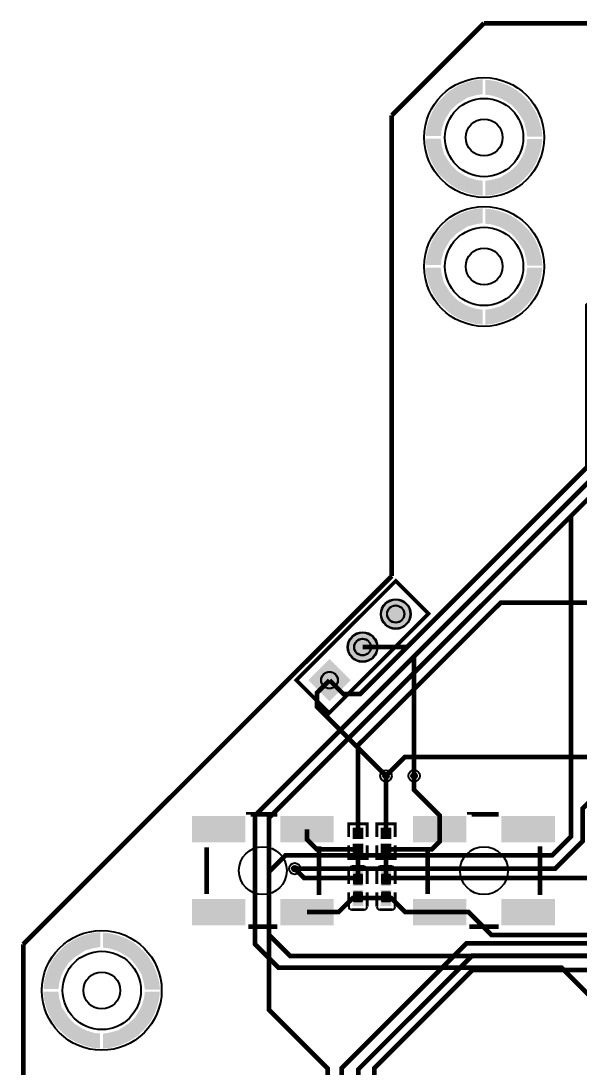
# Model space of a CAD drawing. Header units: millimetres. Extents: x 0 to 140, y -1 to 90.
# Drawn here: x -0.1 to 30.2, y 33.3 to 90.1 of the extents above; entities that cross this region are included whole.
import ezdxf

# ---------------------------------------------------------------- set-up
doc = ezdxf.new("R2010")
doc.units = ezdxf.units.MM
for name, color, linetype, true_color in [('BoardOutLine', 7, 'Continuous', 0xff00ff), ('BottomLayer', 7, 'Continuous', 0x0000ff), ('BottomSolderMaskLayer', 7, 'Continuous', 0xaa00ff), ('Document', 7, 'Continuous', 0xffffff), ('Hole', 7, 'Continuous', 0x222222), ('Multi-Layer', 7, 'Continuous', 0xc0c0c0), ('TopLayer', 7, 'Continuous', 0xff0000), ('TopPasteMaskLayer', 7, 'Continuous', 0x808080), ('TopSilkLayer', 7, 'Continuous', 0xffcc00), ('TopSolderMaskLayer', 7, 'Continuous', 0x800080)]:
    doc.layers.add(name, color=color, linetype=linetype, true_color=true_color)

msp = doc.modelspace()

# ---------------------------------------------------------------- hatches: boundary and pattern name
at = {"layer": 'BottomSolderMaskLayer'}
for points in [[(19.398, 57.93, 1), (21.024, 57.93, 1)], [(17.602, 56.134, 1), (19.228, 56.134, 1)], [(15.469, 54.338), (16.619, 55.487), (17.768, 54.338), (16.619, 53.188)]]:
    msp.add_hatch(color=256, dxfattribs=at).paths.add_polyline_path(points)
at = {"layer": 'Multi-Layer'}
for points in [[(19.424, 57.93, 1), (20.998, 57.93, 1)], [(17.628, 56.134, 1), (19.202, 56.134, 1)], [(15.505, 54.338), (16.619, 55.452), (17.733, 54.338), (16.619, 53.224)]]:
    msp.add_hatch(color=256, dxfattribs=at).paths.add_polyline_path(points)
at = {"layer": 'TopLayer'}
for points in [[(21.871, 83.908), (21.881, 84.058), (21.911, 84.288), (21.941, 84.438), (22.031, 84.758), (22.191, 85.168), (22.411, 85.558), (22.691, 85.898), (23.051, 86.258), (23.471, 86.528), (23.691, 86.638), (23.971, 86.758), (24.521, 86.908), (24.911, 86.948), (24.911, 86.148), (24.581, 86.098), (24.101, 85.968), (23.881, 85.828), (23.541, 85.608), (23.201, 85.288), (22.941, 84.868), (22.821, 84.608), (22.701, 84.208), (22.671, 83.908)], [(25.103, 86.914), (25.253, 86.904), (25.483, 86.874), (25.633, 86.844), (25.953, 86.754), (26.363, 86.594), (26.753, 86.374), (27.093, 86.094), (27.453, 85.734), (27.723, 85.314), (27.833, 85.094), (27.953, 84.814), (28.103, 84.264), (28.143, 83.874), (27.343, 83.874), (27.293, 84.204), (27.163, 84.684), (27.023, 84.904), (26.803, 85.244), (26.483, 85.584), (26.063, 85.844), (25.803, 85.964), (25.403, 86.084), (25.103, 86.114)], [(24.897, 80.661), (24.747, 80.671), (24.517, 80.701), (24.367, 80.731), (24.047, 80.821), (23.637, 80.981), (23.247, 81.201), (22.907, 81.481), (22.547, 81.841), (22.277, 82.261), (22.167, 82.481), (22.047, 82.761), (21.897, 83.311), (21.857, 83.701), (22.657, 83.701), (22.707, 83.371), (22.837, 82.891), (22.977, 82.671), (23.197, 82.331), (23.517, 81.991), (23.937, 81.731), (24.197, 81.611), (24.597, 81.491), (24.897, 81.461)], [(28.137, 83.692), (28.127, 83.542), (28.097, 83.312), (28.067, 83.162), (27.977, 82.842), (27.817, 82.432), (27.597, 82.042), (27.317, 81.702), (26.957, 81.342), (26.537, 81.072), (26.317, 80.962), (26.037, 80.842), (25.487, 80.692), (25.097, 80.652), (25.097, 81.452), (25.427, 81.502), (25.907, 81.632), (26.127, 81.772), (26.467, 81.992), (26.807, 82.312), (27.067, 82.732), (27.187, 82.992), (27.307, 83.392), (27.337, 83.692)], [(21.871, 76.908), (21.881, 77.058), (21.911, 77.288), (21.941, 77.438), (22.031, 77.758), (22.191, 78.168), (22.411, 78.558), (22.691, 78.898), (23.051, 79.258), (23.471, 79.528), (23.691, 79.638), (23.971, 79.758), (24.521, 79.908), (24.911, 79.948), (24.911, 79.148), (24.581, 79.098), (24.101, 78.968), (23.881, 78.828), (23.541, 78.608), (23.201, 78.288), (22.941, 77.868), (22.821, 77.608), (22.701, 77.208), (22.671, 76.908)], [(25.103, 79.914), (25.253, 79.904), (25.483, 79.874), (25.633, 79.844), (25.953, 79.754), (26.363, 79.594), (26.753, 79.374), (27.093, 79.094), (27.453, 78.734), (27.723, 78.314), (27.833, 78.094), (27.953, 77.814), (28.103, 77.264), (28.143, 76.874), (27.343, 76.874), (27.293, 77.204), (27.163, 77.684), (27.023, 77.904), (26.803, 78.244), (26.483, 78.584), (26.063, 78.844), (25.803, 78.964), (25.403, 79.084), (25.103, 79.114)], [(24.897, 73.661), (24.747, 73.671), (24.517, 73.701), (24.367, 73.731), (24.047, 73.821), (23.637, 73.981), (23.247, 74.201), (22.907, 74.481), (22.547, 74.841), (22.277, 75.261), (22.167, 75.481), (22.047, 75.761), (21.897, 76.311), (21.857, 76.701), (22.657, 76.701), (22.707, 76.371), (22.837, 75.891), (22.977, 75.671), (23.197, 75.331), (23.517, 74.991), (23.937, 74.731), (24.197, 74.611), (24.597, 74.491), (24.897, 74.461)], [(28.137, 76.692), (28.127, 76.542), (28.097, 76.312), (28.067, 76.162), (27.977, 75.842), (27.817, 75.432), (27.597, 75.042), (27.317, 74.702), (26.957, 74.342), (26.537, 74.072), (26.317, 73.962), (26.037, 73.842), (25.487, 73.692), (25.097, 73.652), (25.097, 74.452), (25.427, 74.502), (25.907, 74.632), (26.127, 74.772), (26.467, 74.992), (26.807, 75.312), (27.067, 75.732), (27.187, 75.992), (27.307, 76.392), (27.337, 76.692)], [(12, 46.95), (12, 45.55), (9.2, 45.55), (9.2, 46.95)], [(16.8, 46.95), (16.8, 45.55), (14, 45.55), (14, 46.95)], [(24, 46.95), (24, 45.55), (21.2, 45.55), (21.2, 46.95)], [(28.8, 46.95), (28.8, 45.55), (26, 45.55), (26, 46.95)], [(17.891, 45.743), (18.431, 45.743), (18.431, 46.309), (17.891, 46.309)], [(19.415, 45.743), (19.955, 45.743), (19.955, 46.309), (19.415, 46.309)], [(17.891, 45.443), (18.431, 45.443), (18.431, 44.877), (17.891, 44.877)], [(19.415, 45.443), (19.955, 45.443), (19.955, 44.877), (19.415, 44.877)], [(17.891, 43.203), (18.431, 43.203), (18.431, 43.993), (17.891, 43.993)], [(19.415, 43.203), (19.955, 43.203), (19.955, 43.993), (19.415, 43.993)], [(17.891, 42.903), (18.431, 42.903), (18.431, 42.113), (17.891, 42.113)], [(19.415, 42.903), (19.955, 42.903), (19.955, 42.113), (19.415, 42.113)], [(12, 42.45), (12, 41.05), (9.2, 41.05), (9.2, 42.45)], [(16.8, 42.45), (16.8, 41.05), (14, 41.05), (14, 42.45)], [(24, 42.45), (24, 41.05), (21.2, 41.05), (21.2, 42.45)], [(28.8, 42.45), (28.8, 41.05), (26, 41.05), (26, 42.45)], [(1.121, 37.608), (1.131, 37.758), (1.161, 37.988), (1.191, 38.138), (1.281, 38.458), (1.441, 38.868), (1.661, 39.258), (1.941, 39.598), (2.301, 39.958), (2.721, 40.228), (2.941, 40.338), (3.221, 40.458), (3.771, 40.608), (4.161, 40.648), (4.161, 39.848), (3.831, 39.798), (3.351, 39.668), (3.131, 39.528), (2.791, 39.308), (2.451, 38.988), (2.191, 38.568), (2.071, 38.308), (1.951, 37.908), (1.921, 37.608)], [(4.353, 40.614), (4.503, 40.604), (4.733, 40.574), (4.883, 40.544), (5.203, 40.454), (5.613, 40.294), (6.003, 40.074), (6.343, 39.794), (6.703, 39.434), (6.973, 39.014), (7.083, 38.794), (7.203, 38.514), (7.353, 37.964), (7.393, 37.574), (6.593, 37.574), (6.543, 37.904), (6.413, 38.384), (6.273, 38.604), (6.053, 38.944), (5.733, 39.284), (5.313, 39.544), (5.053, 39.664), (4.653, 39.784), (4.353, 39.814)], [(4.147, 34.361), (3.997, 34.371), (3.767, 34.401), (3.617, 34.431), (3.297, 34.521), (2.887, 34.681), (2.497, 34.901), (2.157, 35.181), (1.797, 35.541), (1.527, 35.961), (1.417, 36.181), (1.297, 36.461), (1.147, 37.011), (1.107, 37.401), (1.907, 37.401), (1.957, 37.071), (2.087, 36.591), (2.227, 36.371), (2.447, 36.031), (2.767, 35.691), (3.187, 35.431), (3.447, 35.311), (3.847, 35.191), (4.147, 35.161)], [(7.387, 37.392), (7.377, 37.242), (7.347, 37.012), (7.317, 36.862), (7.227, 36.542), (7.067, 36.132), (6.847, 35.742), (6.567, 35.402), (6.207, 35.042), (5.787, 34.772), (5.567, 34.662), (5.287, 34.542), (4.737, 34.392), (4.347, 34.352), (4.347, 35.152), (4.677, 35.202), (5.157, 35.332), (5.377, 35.472), (5.717, 35.692), (6.057, 36.012), (6.317, 36.432), (6.437, 36.692), (6.557, 37.092), (6.587, 37.392)]]:
    msp.add_hatch(color=256, dxfattribs=at).paths.add_polyline_path(points)
at = {"layer": 'TopPasteMaskLayer'}
for points in [[(21.871, 83.908), (21.881, 84.058), (21.911, 84.288), (21.941, 84.438), (22.031, 84.758), (22.191, 85.168), (22.411, 85.558), (22.691, 85.898), (23.051, 86.258), (23.471, 86.528), (23.691, 86.638), (23.971, 86.758), (24.521, 86.908), (24.911, 86.948), (24.911, 86.148), (24.581, 86.098), (24.101, 85.968), (23.881, 85.828), (23.541, 85.608), (23.201, 85.288), (22.941, 84.868), (22.821, 84.608), (22.701, 84.208), (22.671, 83.908)], [(25.103, 86.914), (25.253, 86.904), (25.483, 86.874), (25.633, 86.844), (25.953, 86.754), (26.363, 86.594), (26.753, 86.374), (27.093, 86.094), (27.453, 85.734), (27.723, 85.314), (27.833, 85.094), (27.953, 84.814), (28.103, 84.264), (28.143, 83.874), (27.343, 83.874), (27.293, 84.204), (27.163, 84.684), (27.023, 84.904), (26.803, 85.244), (26.483, 85.584), (26.063, 85.844), (25.803, 85.964), (25.403, 86.084), (25.103, 86.114)], [(24.897, 80.661), (24.747, 80.671), (24.517, 80.701), (24.367, 80.731), (24.047, 80.821), (23.637, 80.981), (23.247, 81.201), (22.907, 81.481), (22.547, 81.841), (22.277, 82.261), (22.167, 82.481), (22.047, 82.761), (21.897, 83.311), (21.857, 83.701), (22.657, 83.701), (22.707, 83.371), (22.837, 82.891), (22.977, 82.671), (23.197, 82.331), (23.517, 81.991), (23.937, 81.731), (24.197, 81.611), (24.597, 81.491), (24.897, 81.461)], [(28.137, 83.692), (28.127, 83.542), (28.097, 83.312), (28.067, 83.162), (27.977, 82.842), (27.817, 82.432), (27.597, 82.042), (27.317, 81.702), (26.957, 81.342), (26.537, 81.072), (26.317, 80.962), (26.037, 80.842), (25.487, 80.692), (25.097, 80.652), (25.097, 81.452), (25.427, 81.502), (25.907, 81.632), (26.127, 81.772), (26.467, 81.992), (26.807, 82.312), (27.067, 82.732), (27.187, 82.992), (27.307, 83.392), (27.337, 83.692)], [(21.871, 76.908), (21.881, 77.058), (21.911, 77.288), (21.941, 77.438), (22.031, 77.758), (22.191, 78.168), (22.411, 78.558), (22.691, 78.898), (23.051, 79.258), (23.471, 79.528), (23.691, 79.638), (23.971, 79.758), (24.521, 79.908), (24.911, 79.948), (24.911, 79.148), (24.581, 79.098), (24.101, 78.968), (23.881, 78.828), (23.541, 78.608), (23.201, 78.288), (22.941, 77.868), (22.821, 77.608), (22.701, 77.208), (22.671, 76.908)], [(25.103, 79.914), (25.253, 79.904), (25.483, 79.874), (25.633, 79.844), (25.953, 79.754), (26.363, 79.594), (26.753, 79.374), (27.093, 79.094), (27.453, 78.734), (27.723, 78.314), (27.833, 78.094), (27.953, 77.814), (28.103, 77.264), (28.143, 76.874), (27.343, 76.874), (27.293, 77.204), (27.163, 77.684), (27.023, 77.904), (26.803, 78.244), (26.483, 78.584), (26.063, 78.844), (25.803, 78.964), (25.403, 79.084), (25.103, 79.114)], [(24.897, 73.661), (24.747, 73.671), (24.517, 73.701), (24.367, 73.731), (24.047, 73.821), (23.637, 73.981), (23.247, 74.201), (22.907, 74.481), (22.547, 74.841), (22.277, 75.261), (22.167, 75.481), (22.047, 75.761), (21.897, 76.311), (21.857, 76.701), (22.657, 76.701), (22.707, 76.371), (22.837, 75.891), (22.977, 75.671), (23.197, 75.331), (23.517, 74.991), (23.937, 74.731), (24.197, 74.611), (24.597, 74.491), (24.897, 74.461)], [(28.137, 76.692), (28.127, 76.542), (28.097, 76.312), (28.067, 76.162), (27.977, 75.842), (27.817, 75.432), (27.597, 75.042), (27.317, 74.702), (26.957, 74.342), (26.537, 74.072), (26.317, 73.962), (26.037, 73.842), (25.487, 73.692), (25.097, 73.652), (25.097, 74.452), (25.427, 74.502), (25.907, 74.632), (26.127, 74.772), (26.467, 74.992), (26.807, 75.312), (27.067, 75.732), (27.187, 75.992), (27.307, 76.392), (27.337, 76.692)], [(12, 46.95), (12, 45.55), (9.2, 45.55), (9.2, 46.95)], [(16.8, 46.95), (16.8, 45.55), (14, 45.55), (14, 46.95)], [(24, 46.95), (24, 45.55), (21.2, 45.55), (21.2, 46.95)], [(28.8, 46.95), (28.8, 45.55), (26, 45.55), (26, 46.95)], [(17.931, 45.728), (18.391, 45.728), (18.431, 45.768), (18.431, 46.269), (18.391, 46.309), (17.931, 46.309), (17.891, 46.269), (17.891, 45.768)], [(19.455, 45.728), (19.915, 45.728), (19.955, 45.768), (19.955, 46.269), (19.915, 46.309), (19.455, 46.309), (19.415, 46.269), (19.415, 45.768)], [(17.931, 45.458), (18.391, 45.458), (18.431, 45.418), (18.431, 44.917), (18.391, 44.877), (17.931, 44.877), (17.891, 44.917), (17.891, 45.418)], [(19.455, 45.458), (19.915, 45.458), (19.955, 45.418), (19.955, 44.917), (19.915, 44.877), (19.455, 44.877), (19.415, 44.917), (19.415, 45.418)], [(18.386, 43.233), (17.936, 43.233), (17.886, 43.303), (17.886, 43.783), (17.936, 43.833), (18.386, 43.833), (18.436, 43.783), (18.436, 43.303)], [(19.91, 43.233), (19.46, 43.233), (19.41, 43.303), (19.41, 43.783), (19.46, 43.833), (19.91, 43.833), (19.96, 43.783), (19.96, 43.303)], [(18.386, 42.273), (17.936, 42.273), (17.886, 42.323), (17.886, 42.803), (17.936, 42.873), (18.386, 42.873), (18.436, 42.803), (18.436, 42.323)], [(19.91, 42.273), (19.46, 42.273), (19.41, 42.323), (19.41, 42.803), (19.46, 42.873), (19.91, 42.873), (19.96, 42.803), (19.96, 42.323)], [(12, 42.45), (12, 41.05), (9.2, 41.05), (9.2, 42.45)], [(16.8, 42.45), (16.8, 41.05), (14, 41.05), (14, 42.45)], [(24, 42.45), (24, 41.05), (21.2, 41.05), (21.2, 42.45)], [(28.8, 42.45), (28.8, 41.05), (26, 41.05), (26, 42.45)], [(1.121, 37.608), (1.131, 37.758), (1.161, 37.988), (1.191, 38.138), (1.281, 38.458), (1.441, 38.868), (1.661, 39.258), (1.941, 39.598), (2.301, 39.958), (2.721, 40.228), (2.941, 40.338), (3.221, 40.458), (3.771, 40.608), (4.161, 40.648), (4.161, 39.848), (3.831, 39.798), (3.351, 39.668), (3.131, 39.528), (2.791, 39.308), (2.451, 38.988), (2.191, 38.568), (2.071, 38.308), (1.951, 37.908), (1.921, 37.608)], [(4.353, 40.614), (4.503, 40.604), (4.733, 40.574), (4.883, 40.544), (5.203, 40.454), (5.613, 40.294), (6.003, 40.074), (6.343, 39.794), (6.703, 39.434), (6.973, 39.014), (7.083, 38.794), (7.203, 38.514), (7.353, 37.964), (7.393, 37.574), (6.593, 37.574), (6.543, 37.904), (6.413, 38.384), (6.273, 38.604), (6.053, 38.944), (5.733, 39.284), (5.313, 39.544), (5.053, 39.664), (4.653, 39.784), (4.353, 39.814)], [(4.147, 34.361), (3.997, 34.371), (3.767, 34.401), (3.617, 34.431), (3.297, 34.521), (2.887, 34.681), (2.497, 34.901), (2.157, 35.181), (1.797, 35.541), (1.527, 35.961), (1.417, 36.181), (1.297, 36.461), (1.147, 37.011), (1.107, 37.401), (1.907, 37.401), (1.957, 37.071), (2.087, 36.591), (2.227, 36.371), (2.447, 36.031), (2.767, 35.691), (3.187, 35.431), (3.447, 35.311), (3.847, 35.191), (4.147, 35.161)], [(7.387, 37.392), (7.377, 37.242), (7.347, 37.012), (7.317, 36.862), (7.227, 36.542), (7.067, 36.132), (6.847, 35.742), (6.567, 35.402), (6.207, 35.042), (5.787, 34.772), (5.567, 34.662), (5.287, 34.542), (4.737, 34.392), (4.347, 34.352), (4.347, 35.152), (4.677, 35.202), (5.157, 35.332), (5.377, 35.472), (5.717, 35.692), (6.057, 36.012), (6.317, 36.432), (6.437, 36.692), (6.557, 37.092), (6.587, 37.392)]]:
    msp.add_hatch(color=256, dxfattribs=at).paths.add_polyline_path(points)
at = {"layer": 'TopSolderMaskLayer'}
for points in [[(21.846, 83.874), (21.856, 84.027), (21.886, 84.26), (21.917, 84.413), (22.008, 84.738), (22.171, 85.155), (22.395, 85.551), (22.679, 85.897), (23.045, 86.263), (23.472, 86.537), (23.696, 86.649), (23.98, 86.771), (24.539, 86.923), (24.936, 86.964), (24.936, 86.151), (24.6, 86.1), (24.112, 85.968), (23.889, 85.826), (23.543, 85.602), (23.198, 85.277), (22.933, 84.85), (22.811, 84.586), (22.689, 84.179), (22.659, 83.874)], [(25.078, 86.93), (25.231, 86.92), (25.464, 86.889), (25.617, 86.859), (25.942, 86.767), (26.359, 86.605), (26.755, 86.381), (27.101, 86.096), (27.467, 85.73), (27.741, 85.303), (27.853, 85.08), (27.975, 84.795), (28.128, 84.236), (28.168, 83.84), (27.355, 83.84), (27.304, 84.175), (27.172, 84.663), (27.03, 84.887), (26.806, 85.232), (26.481, 85.578), (26.054, 85.842), (25.79, 85.964), (25.383, 86.086), (25.078, 86.117)], [(24.922, 80.645), (24.769, 80.655), (24.536, 80.685), (24.383, 80.716), (24.058, 80.807), (23.641, 80.97), (23.245, 81.194), (22.899, 81.478), (22.533, 81.844), (22.259, 82.271), (22.147, 82.495), (22.025, 82.779), (21.873, 83.338), (21.832, 83.735), (22.645, 83.735), (22.696, 83.399), (22.828, 82.911), (22.97, 82.688), (23.194, 82.342), (23.519, 81.997), (23.946, 81.732), (24.21, 81.61), (24.617, 81.488), (24.922, 81.458)], [(28.162, 83.726), (28.151, 83.573), (28.121, 83.34), (28.09, 83.187), (27.999, 82.862), (27.836, 82.445), (27.613, 82.049), (27.328, 81.703), (26.962, 81.337), (26.535, 81.063), (26.312, 80.951), (26.027, 80.829), (25.468, 80.677), (25.072, 80.636), (25.072, 81.449), (25.407, 81.5), (25.895, 81.632), (26.119, 81.774), (26.464, 81.998), (26.81, 82.323), (27.074, 82.75), (27.196, 83.014), (27.318, 83.421), (27.348, 83.726)], [(21.846, 76.874), (21.856, 77.027), (21.886, 77.26), (21.917, 77.413), (22.008, 77.738), (22.171, 78.155), (22.395, 78.551), (22.679, 78.897), (23.045, 79.263), (23.472, 79.537), (23.696, 79.649), (23.98, 79.771), (24.539, 79.923), (24.936, 79.964), (24.936, 79.151), (24.6, 79.1), (24.112, 78.968), (23.889, 78.826), (23.543, 78.602), (23.198, 78.277), (22.933, 77.85), (22.811, 77.586), (22.689, 77.179), (22.659, 76.874)], [(25.078, 79.93), (25.231, 79.92), (25.464, 79.889), (25.617, 79.859), (25.942, 79.767), (26.359, 79.605), (26.755, 79.381), (27.101, 79.096), (27.467, 78.73), (27.741, 78.303), (27.853, 78.08), (27.975, 77.795), (28.128, 77.236), (28.168, 76.84), (27.355, 76.84), (27.304, 77.175), (27.172, 77.663), (27.03, 77.887), (26.806, 78.232), (26.481, 78.578), (26.054, 78.842), (25.79, 78.964), (25.383, 79.086), (25.078, 79.117)], [(24.922, 73.645), (24.769, 73.655), (24.536, 73.685), (24.383, 73.716), (24.058, 73.807), (23.641, 73.97), (23.245, 74.194), (22.899, 74.478), (22.533, 74.844), (22.259, 75.271), (22.147, 75.495), (22.025, 75.779), (21.873, 76.338), (21.832, 76.735), (22.645, 76.735), (22.696, 76.399), (22.828, 75.911), (22.97, 75.688), (23.194, 75.342), (23.519, 74.997), (23.946, 74.732), (24.21, 74.61), (24.617, 74.488), (24.922, 74.458)], [(28.162, 76.726), (28.151, 76.573), (28.121, 76.34), (28.09, 76.187), (27.999, 75.862), (27.836, 75.445), (27.613, 75.049), (27.328, 74.703), (26.962, 74.337), (26.535, 74.063), (26.312, 73.951), (26.027, 73.829), (25.468, 73.677), (25.072, 73.636), (25.072, 74.449), (25.407, 74.5), (25.895, 74.632), (26.119, 74.774), (26.464, 74.998), (26.81, 75.323), (27.074, 75.75), (27.196, 76.014), (27.318, 76.421), (27.348, 76.726)], [(19.398, 57.93, 1), (21.024, 57.93, 1)], [(17.602, 56.134, 1), (19.228, 56.134, 1)], [(15.469, 54.338), (16.619, 55.487), (17.768, 54.338), (16.619, 53.188)], [(12.051, 46.963), (12.051, 45.537), (9.149, 45.537), (9.149, 46.963)], [(16.851, 46.963), (16.851, 45.537), (13.949, 45.537), (13.949, 46.963)], [(24.051, 46.963), (24.051, 45.537), (21.149, 45.537), (21.149, 46.963)], [(28.851, 46.963), (28.851, 45.537), (25.949, 45.537), (25.949, 46.963)], [(17.867, 45.716), (18.455, 45.716), (18.455, 46.335), (17.867, 46.335)], [(19.391, 45.716), (19.979, 45.716), (19.979, 46.335), (19.391, 46.335)], [(17.867, 45.47), (18.455, 45.47), (18.455, 44.851), (17.867, 44.851)], [(19.391, 45.47), (19.979, 45.47), (19.979, 44.851), (19.391, 44.851)], [(17.874, 43.166), (18.448, 43.166), (18.448, 44.03), (17.874, 44.03)], [(19.398, 43.166), (19.972, 43.166), (19.972, 44.03), (19.398, 44.03)], [(17.874, 42.94), (18.448, 42.94), (18.448, 42.076), (17.874, 42.076)], [(19.398, 42.94), (19.972, 42.94), (19.972, 42.076), (19.398, 42.076)], [(12.051, 42.463), (12.051, 41.037), (9.149, 41.037), (9.149, 42.463)], [(16.851, 42.463), (16.851, 41.037), (13.949, 41.037), (13.949, 42.463)], [(24.051, 42.463), (24.051, 41.037), (21.149, 41.037), (21.149, 42.463)], [(28.851, 42.463), (28.851, 41.037), (25.949, 41.037), (25.949, 42.463)], [(1.096, 37.574), (1.106, 37.727), (1.136, 37.96), (1.167, 38.113), (1.258, 38.438), (1.421, 38.855), (1.645, 39.251), (1.929, 39.597), (2.295, 39.963), (2.722, 40.237), (2.946, 40.349), (3.23, 40.471), (3.789, 40.623), (4.186, 40.664), (4.186, 39.851), (3.85, 39.8), (3.363, 39.668), (3.139, 39.526), (2.793, 39.302), (2.448, 38.977), (2.183, 38.55), (2.061, 38.286), (1.939, 37.879), (1.909, 37.574)], [(4.328, 40.63), (4.481, 40.62), (4.714, 40.589), (4.867, 40.559), (5.192, 40.467), (5.609, 40.305), (6.005, 40.081), (6.351, 39.796), (6.717, 39.43), (6.991, 39.003), (7.103, 38.78), (7.225, 38.495), (7.378, 37.936), (7.418, 37.54), (6.605, 37.54), (6.554, 37.875), (6.422, 38.363), (6.28, 38.587), (6.056, 38.932), (5.731, 39.278), (5.304, 39.542), (5.04, 39.664), (4.633, 39.786), (4.328, 39.817)], [(4.172, 34.345), (4.019, 34.355), (3.786, 34.385), (3.633, 34.416), (3.308, 34.507), (2.891, 34.67), (2.495, 34.894), (2.149, 35.178), (1.783, 35.544), (1.509, 35.971), (1.397, 36.195), (1.275, 36.479), (1.123, 37.038), (1.082, 37.435), (1.895, 37.435), (1.946, 37.099), (2.078, 36.611), (2.22, 36.388), (2.444, 36.042), (2.769, 35.697), (3.196, 35.432), (3.46, 35.31), (3.867, 35.188), (4.172, 35.158)], [(7.412, 37.426), (7.401, 37.273), (7.371, 37.04), (7.34, 36.887), (7.249, 36.562), (7.086, 36.145), (6.863, 35.749), (6.578, 35.403), (6.212, 35.037), (5.785, 34.763), (5.562, 34.651), (5.277, 34.529), (4.718, 34.377), (4.322, 34.336), (4.322, 35.149), (4.657, 35.2), (5.145, 35.332), (5.369, 35.474), (5.714, 35.698), (6.06, 36.023), (6.324, 36.45), (6.446, 36.714), (6.568, 37.121), (6.598, 37.426)]]:
    msp.add_hatch(color=256, dxfattribs=at).paths.add_polyline_path(points)

# ---------------------------------------------------------------- linework, layer by layer
at = {"layer": 'BoardOutLine', "const_width": 0.254}
for points in [[(25, 90), (25, 90), (20, 85)], [(115, 90), (25, 90)], [(20, 85), (20, 60)], [(20, 60), (0, 40)], [(0, 40), (0, 5)]]:
    msp.add_lwpolyline(points, dxfattribs=at)
at = {"layer": 'BottomLayer', "const_width": 0.254}
for points in [[(49.911, 81.026), (49.911, 80.772), (46.99, 77.851), (46.99, 72.771), (43.688, 69.469), (38.989, 69.469), (37.465, 67.945), (34.417, 67.945), (29.718, 63.246), (29.718, 45.847), (28.702, 44.831), (14.224, 44.831), (13.335, 43.942), (13.335, 36.449), (16.51, 33.274), (16.51, 8.001)], [(38.1, 78.443), (38.1, 79.883), (36.957, 81.026), (34.163, 81.026), (31.242, 78.105), (31.242, 66.548), (20.828, 56.134), (18.415, 56.134)], [(39.497, 79.713), (39.497, 77.724), (37.719, 75.946), (33.147, 75.946), (31.877, 74.676), (31.877, 66.294), (21.209, 55.626), (21.209, 49.149)], [(16.619, 54.338), (15.931, 53.65), (15.931, 52.903), (19.685, 49.149)], [(14.732, 44.107), (28.867, 44.107), (30.353, 45.593), (30.353, 47.371), (32.258, 49.276)], [(22.352, 5.715), (20.701, 7.366), (18.034, 7.366), (17.272, 8.128), (17.272, 33.274), (24.049, 40.051), (39.649, 40.051), (41.148, 41.547), (41.148, 42.672)], [(18.923, 8.382), (18.179, 9.126), (18.179, 33.211), (24.351, 39.38), (40.381, 39.38), (42.545, 41.544), (42.545, 42.672)], [(34.925, 38.608), (24.384, 38.608), (19.05, 33.274), (19.05, 9.906)]]:
    msp.add_lwpolyline(points, dxfattribs=at)
at = {"layer": 'BottomSolderMaskLayer'}
for centre, radius in [((20.211, 57.93), 0.813), ((20.211, 57.93), 0.472), ((18.415, 56.134), 0.813), ((18.415, 56.134), 0.459), ((16.619, 54.338), 0.459)]:
    msp.add_circle(centre, radius, dxfattribs=at)
at = {"layer": 'Document'}
for centre in [(25.01, 83.797), (25.01, 76.797), (4.26, 37.497)]:
    msp.add_circle(centre, 1, dxfattribs=at)
at = {"layer": 'Hole'}
for centre in [(19.685, 49.149), (21.209, 49.149), (14.732, 44.107)]:
    msp.add_circle(centre, 0.155, dxfattribs=at)
at = {"layer": 'Multi-Layer'}
for centre, radius in [((25.01, 83.797), 2.125), ((25.01, 76.797), 2.125), ((20.211, 57.93), 0.787), ((20.211, 57.93), 0.457), ((18.415, 56.134), 0.787), ((18.415, 56.134), 0.445), ((16.619, 54.338), 0.445), ((19.685, 49.149), 0.31), ((21.209, 49.149), 0.31), ((14.732, 44.107), 0.31), ((4.26, 37.497), 2.125)]:
    msp.add_circle(centre, radius, dxfattribs=at)
at = {"layer": 'TopLayer', "const_width": 0.254}
for points in [[(16.619, 54.338), (17.363, 53.594), (18.288, 53.594), (30.607, 65.913), (30.607, 74.676), (33.045, 77.115), (33.045, 77.978)], [(38.73, 28.001), (38.73, 29.215), (29.21, 38.735), (13.843, 38.735), (12.573, 40.005), (12.573, 46.99), (31.242, 65.659), (31.242, 74.422), (32.723, 75.903), (35.951, 75.903)], [(41.27, 28.001), (41.27, 29.342), (31.242, 39.37), (14.478, 39.37), (13.335, 40.513), (13.335, 46.863), (31.877, 65.405), (31.877, 73.914), (32.596, 74.633), (35.951, 74.633)], [(18.161, 46.025), (18.161, 50.8), (25.908, 58.547), (51.181, 58.547), (52.07, 59.436), (52.07, 65.024), (52.789, 65.743), (53.95, 65.743)], [(19.685, 49.149), (20.701, 50.165), (30.988, 50.165), (33.528, 52.705), (42.037, 52.705), (42.672, 52.07), (43.18, 52.07)], [(19.685, 46.025), (19.685, 49.149)], [(22.601, 46.251), (22.601, 46.995), (21.209, 48.387), (21.209, 49.149)], [(15.4, 46.251), (15.4, 45.687), (15.926, 45.161), (18.161, 45.161)], [(19.685, 45.161), (22.174, 45.161), (22.601, 45.588), (22.601, 46.251)], [(18.161, 45.161), (18.161, 43.599)], [(19.685, 45.161), (19.685, 43.599)], [(18.161, 43.599), (15.24, 43.599), (14.732, 44.107), (14.732, 44.196)], [(19.685, 43.599), (30.823, 43.599), (32.004, 42.418), (34.813, 42.418)], [(15.4, 41.75), (17.112, 41.75), (17.869, 42.507), (18.161, 42.507)], [(18.161, 42.507), (19.685, 42.507)], [(19.685, 42.507), (19.977, 42.507), (20.734, 41.75), (22.601, 41.75)], [(40.856, 40.513), (25.4, 40.513), (24.163, 41.75), (22.601, 41.75)]]:
    msp.add_lwpolyline(points, dxfattribs=at)
at = {"layer": 'TopSilkLayer', "const_width": 0.203}
msp.add_lwpolyline([(18.415, 57.93), (20.211, 59.726), (21.989, 57.948), (16.601, 52.56), (14.823, 54.338), (18.415, 57.93)], close=True, dxfattribs=at)
at = {"layer": 'TopSilkLayer'}
for points, const_width in [([(13.791, 47.048), (12.209, 47.048), (12.209, 47.045)], 0.254), ([(25.791, 47.048), (24.209, 47.048), (24.209, 47.045)], 0.254), ([(17.662, 45.819), (17.662, 46.537), (18.66, 46.537), (18.66, 45.819)], 0.152), ([(19.186, 45.819), (19.186, 46.537), (20.184, 46.537), (20.184, 45.819)], 0.152), ([(16.048, 42.681), (16.048, 45.319)], 0.254), ([(17.662, 45.367), (17.662, 44.649), (18.66, 44.649), (18.66, 45.367)], 0.152), ([(19.186, 45.367), (19.186, 44.649), (20.184, 44.649), (20.184, 45.367)], 0.152), ([(28.048, 42.681), (28.048, 45.319)], 0.254), ([(9.952, 42.73), (9.952, 45.27)], 0.254), ([(21.952, 42.73), (21.952, 45.27)], 0.254), ([(17.815, 44.222), (18.507, 44.222)], 0.152), ([(19.339, 44.222), (20.031, 44.222)], 0.152), ([(17.662, 43.279), (17.662, 44.069)], 0.152), ([(18.66, 44.069), (18.66, 43.279)], 0.152), ([(19.186, 43.279), (19.186, 44.069)], 0.152), ([(20.184, 44.069), (20.184, 43.279)], 0.152), ([(17.662, 42.827), (17.662, 42.037)], 0.152), ([(18.66, 42.037), (18.66, 42.827)], 0.152), ([(19.186, 42.827), (19.186, 42.037)], 0.152), ([(20.184, 42.037), (20.184, 42.827)], 0.152), ([(17.815, 41.884), (18.507, 41.884)], 0.152), ([(19.339, 41.884), (20.031, 41.884)], 0.152), ([(13.791, 40.952), (12.209, 40.952)], 0.254), ([(25.791, 40.952), (24.209, 40.952)], 0.254)]:
    msp.add_lwpolyline(points, dxfattribs=dict(at, const_width=const_width))
for centre, radius in [((25.01, 83.797), 3.25), ((25.01, 76.797), 3.25), ((13, 44), 1.3), ((25, 44), 1.3), ((4.26, 37.497), 3.25)]:
    msp.add_circle(centre, radius, dxfattribs=at)
for centre, start, end in [((17.815, 44.069), 90, 180), ((18.507, 44.069), 0, 90), ((19.339, 44.069), 90, 180), ((20.031, 44.069), 0, 90), ((17.815, 42.037), 180, 270), ((18.507, 42.037), 270, 0), ((19.339, 42.037), 180, 270), ((20.031, 42.037), 270, 0)]:
    msp.add_arc(centre, 0.152, start, end, dxfattribs=at)
at = {"layer": 'TopSolderMaskLayer'}
for centre, radius in [((20.211, 57.93), 0.813), ((20.211, 57.93), 0.472), ((18.415, 56.134), 0.813), ((18.415, 56.134), 0.459), ((16.619, 54.338), 0.459)]:
    msp.add_circle(centre, radius, dxfattribs=at)

doc.saveas('drawing.dxf')
